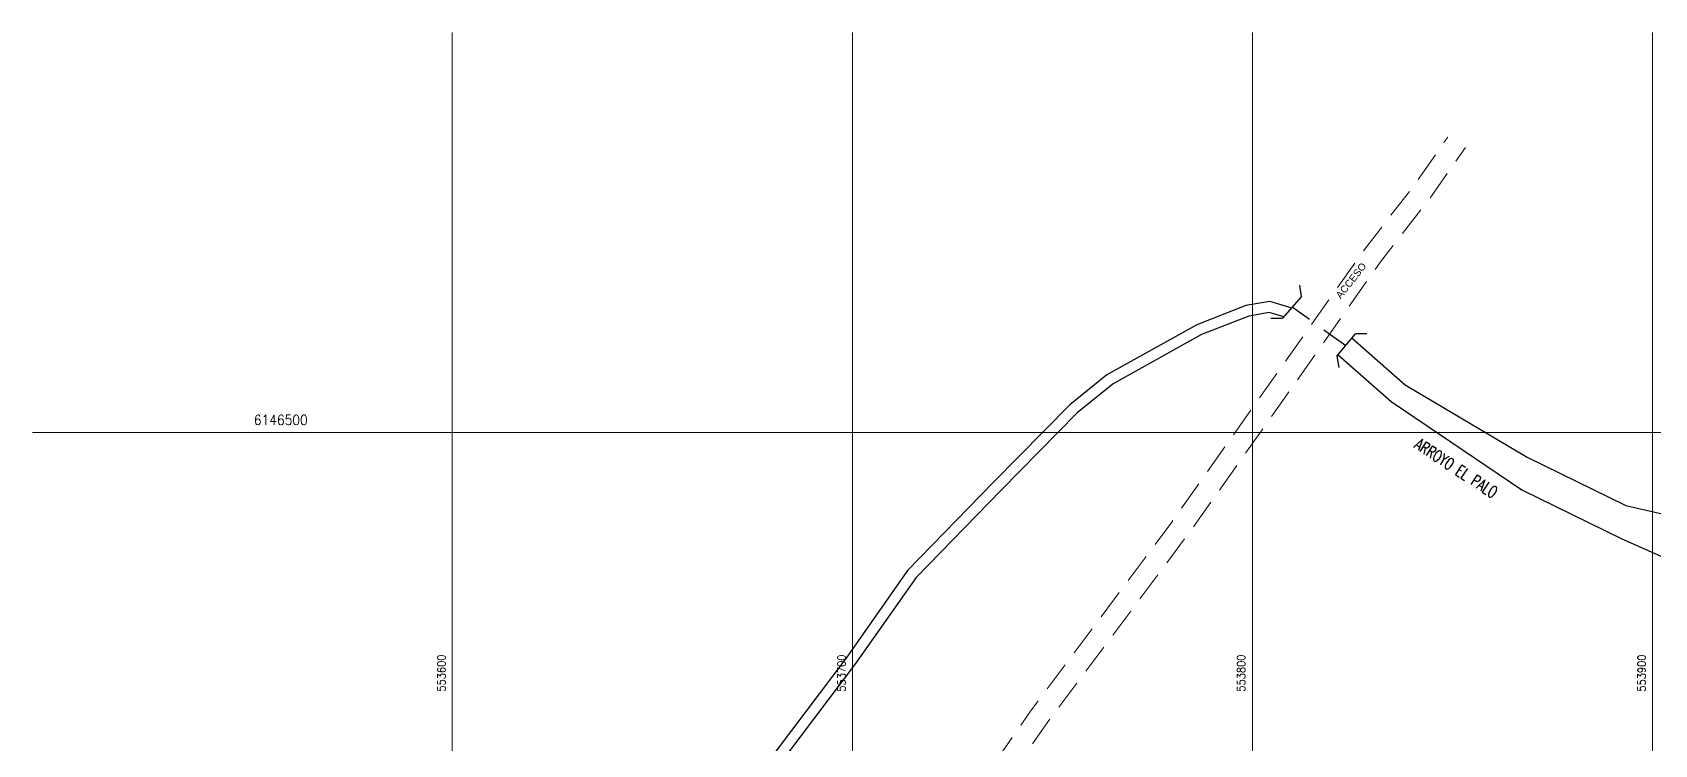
# Model space of a CAD drawing. Header units: millimetres. Extents: x 553474 to 556484, y 6145926 to 6146600.
# Drawn here: x 553495.1 to 553900.5, y 6146422.1 to 6146600 of the extents above; entities that cross this region are included whole.
import ezdxf

# ---------------------------------------------------------------- set-up
doc = ezdxf.new("R2010")
doc.units = ezdxf.units.MM
doc.linetypes.add('1_EDISER_PLANTA NIVEL +0.00-10-01-2014$0$AUXILIAR - PLANO LEYENDA MUROS$0$HIDDEN', pattern=[0.375, 0.25, -0.125])
doc.layers.add('8', color=8, linetype='Continuous', lineweight=0)
doc.layers.add('ARQ_TEXTOS', color=2, linetype='Continuous', lineweight=0)
for name, color, linetype in [('acotados', 80, 'Continuous'), ('Relevamiento_Caminos', 7, 'Continuous'), ('Z-ARROYO', 142, 'Continuous')]:
    doc.layers.add(name, color=color, linetype=linetype)
doc.styles.add('ROMANS', font='romans.shx')
doc.styles.get("Standard").update_dxf_attribs({"font": 'arial.ttf'})
doc.styles.add('Texto_2.5mm', font='ROMANS.shx', dxfattribs={"width": 0.9, "height": 2.5})

msp = doc.modelspace()

# ---------------------------------------------------------------- linework, layer by layer
at = {"layer": '8', "lineweight": 0}
for p, q in [((553600, 6146600), (553600, 6145926.088)), ((553700, 6146600), (553700, 6145926.088)), ((553800, 6146600), (553800, 6145926.088)), ((553900, 6146600), (553900, 6145926.088)), ((553495.062, 6146500), (554400, 6146500))]:
    msp.add_line(p, q, dxfattribs=at)
at = {"layer": 'acotados', "color": 1}
for p, q in [((553812.236, 6146534.034), (553811.817, 6146536.867)), ((553812.236, 6146534.034), (553807.481, 6146528.573)), ((553804.617, 6146528.6), (553807.481, 6146528.573)), ((553809.941, 6146531.398), (553814.248, 6146528.31)), ((553817.889, 6146525.699), (553823.361, 6146521.776)), ((553821.14, 6146519.077), (553825.741, 6146524.668)), ((553828.605, 6146524.721), (553825.741, 6146524.668)), ((553821.14, 6146519.077), (553821.638, 6146516.256))]:
    msp.add_line(p, q, dxfattribs=at)
at = {"layer": 'Relevamiento_Caminos', "color": 1, "linetype": '1_EDISER_PLANTA NIVEL +0.00-10-01-2014$0$AUXILIAR - PLANO LEYENDA MUROS$0$HIDDEN', "lineweight": 0, "ltscale": 30, "flags": 128}
for points in [[(553598.499, 6146226.101), (553601.073, 6146227.664), (553611.666, 6146238.776), (553623.48, 6146254.355), (553634.695, 6146275.071, -0.0238899), (553635.585, 6146276.541), (553658.247, 6146310.26), (553684.222, 6146343.718), (553744.335, 6146430.133), (553779.879, 6146477.656), (553803.624, 6146511.245), (553827.741, 6146545.408), (553840.646, 6146562.071), (553848.827, 6146573.849)], [(553601.094, 6146221.827), (553604.348, 6146223.803), (553615.724, 6146235.736), (553628.019, 6146251.95), (553639.452, 6146273.069, -0.0238899), (553640.045, 6146274.049), (553662.593, 6146307.597), (553688.539, 6146341.018), (553748.683, 6146427.477), (553784.213, 6146474.981), (553808.004, 6146508.636), (553832.047, 6146542.694), (553844.966, 6146559.375), (553853.236, 6146571.28)]]:
    msp.add_lwpolyline(points, format="xyb", dxfattribs=at)
at = {"layer": 'Z-ARROYO', "flags": 128}
for points in [[(553809.671, 6146531.088), (553809.089, 6146531.375), (553804.33, 6146532.784), (553798.338, 6146531.732), (553786.109, 6146526.969), (553763.634, 6146514.459), (553754.379, 6146506.944), (553735.24, 6146487.537), (553713.815, 6146465.563), (553698.606, 6146443.891), (553674.538, 6146412.008), (553650.468, 6146377.385), (553612.603, 6146326.205), (553584.87, 6146291.668), (553579.226, 6146281.007), (553575.142, 6146275.529), (553572.345, 6146271.783), (553571.506, 6146271.001), (553571.318, 6146270.835)], [(553807.892, 6146528.897), (553804.171, 6146529.998), (553799.073, 6146529.103), (553787.268, 6146524.505), (553765.162, 6146512.201), (553756.207, 6146504.93), (553737.18, 6146485.635), (553715.913, 6146463.824), (553700.803, 6146442.292), (553676.738, 6146410.413), (553652.676, 6146375.802), (553614.755, 6146324.546), (553587.15, 6146290.168), (553581.529, 6146279.551), (553577.32, 6146273.905), (553574.376, 6146269.963), (553573.333, 6146268.99), (553572.747, 6146268.472)], [(553824.854, 6146523.59), (553825.015, 6146523.51), (553838.146, 6146511.961), (553868.666, 6146493.858), (553893.315, 6146481.803), (553929.879, 6146473.376), (553955.46, 6146467.081)], [(553821.414, 6146519.41), (553821.534, 6146519.326), (553834.683, 6146507.761), (553867.303, 6146485.735), (553892.165, 6146473.576), (553923.394, 6146459.643), (553949.211, 6146453.29)]]:
    msp.add_lwpolyline(points, dxfattribs=at)

# ---------------------------------------------------------------- texts
at = {"layer": 'acotados', "insert": (553820.69, 6146534.403), "char_height": 1.7867, "attachment_point": 1, "rotation": 51.71885}
msp.add_mtext('ACCESO ', dxfattribs=at)
at = {"layer": 'ARQ_TEXTOS', "color": 1, "lineweight": 0, "style": 'Texto_2.5mm', "width": 0.9}
msp.add_text('6146500', height=2.5, dxfattribs=at).set_placement((553550.394, 6146501.926))
for s, p in [('553600', (553598.288, 6146435.28)), ('553700', (553698.288, 6146435.28)), ('553800', (553798.18, 6146435.28)), ('553900', (553898.288, 6146435.28))]:
    msp.add_text(s, height=2, rotation=90, dxfattribs=at).set_placement(p)
at = {"layer": 'Z-ARROYO', "color": 7, "style": 'ROMANS', "width": 0.7}
msp.add_text('ARROYO EL PALO', height=2.94, rotation=327, dxfattribs=at).set_placement((553840.22, 6146496.326))

doc.saveas('drawing.dxf')
